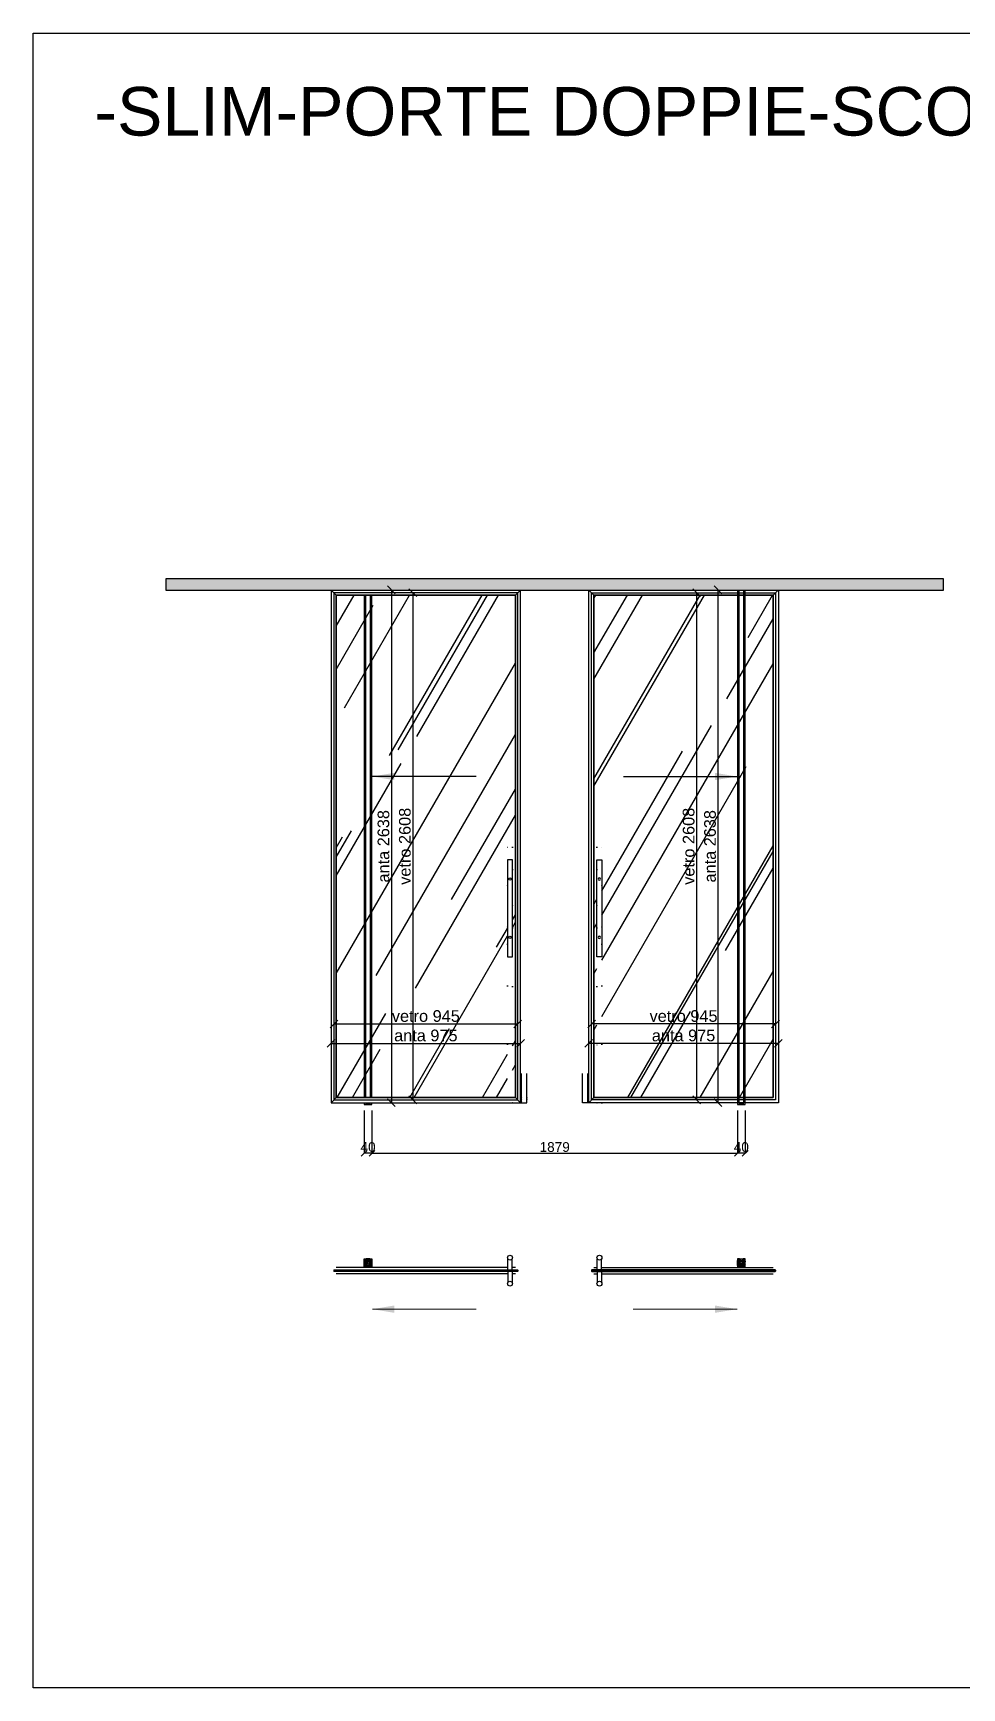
# Model space of a CAD drawing. Header units: millimetres. Extents: x 5608 to 6549, y 7037 to 7888.
# Drawn here: x 5608 to 6085, y 7037 to 7888 of the extents above; entities that cross this region are included whole.
import ezdxf

# ---------------------------------------------------------------- set-up
doc = ezdxf.new("R2010")
doc.units = ezdxf.units.MM
doc.header["$LTSCALE"] = 2
doc.linetypes.add('ACAD_ISO07W100', pattern=[3, 0, -3])
doc.layers.add('CASSA', color=1, linetype='Continuous')
doc.layers.add('QUOTE', color=6, linetype='Continuous')
doc.layers.add('NO STAMPA', color=161, linetype='Continuous', plot=False)
doc.layers.add('Z_NASCOSTA', color=190, linetype='Continuous', plot=False)
doc.layers.add('QUOTE TECNICHE', color=112, linetype='Continuous', lineweight=5)
doc.layers.add('TRATTEGGIO BIANCO', color=7, linetype='Continuous', true_color=0xffffff)
doc.styles.get("Standard").update_dxf_attribs({"font": 'arial.ttf'})
doc.dimstyles.new('CARLO', dxfattribs={"dimtxt": 5, "dimasz": 3, "dimexe": 0, "dimexo": 3, "dimtad": 1, "dimdec": 0, "dimlfac": 10, "dimtxsty": 'Standard', "dimblk": 'OBLIQUE', "dimcen": 2.5, "dimclrd": 6, "dimclre": 6, "dimclrt": 6, "dimadec": 0, "dimazin": 0, "dimtfac": 1, "dimtdec": 0, "dimtix": 1, "dimtofl": 0, "dimtmove": 1, "dimatfit": 3, "dimldrblk": 'OBLIQUE', "dimfxl": 1, "dimlwe": -1, "dimarcsym": 0})
doc.dimstyles.new('CARLO - LINEE TECNICHE$0', dxfattribs={"dimtxt": 3, "dimasz": 3, "dimexe": 1, "dimexo": 1, "dimgap": 1, "dimtad": 1, "dimtoh": 1, "dimdec": 0, "dimlfac": 10, "dimdsep": 46, "dimtxsty": 'Standard', "dimblk": 'OBLIQUE', "dimcen": 1.5, "dimclrd": 256, "dimclre": 256, "dimclrt": 2, "dimadec": 0, "dimazin": 0, "dimtfac": 1, "dimtdec": 0, "dimtmove": 1, "dimatfit": 3, "dimldrblk": 'OBLIQUE', "dimfxl": 1, "dimtvp": 1, "dimtolj": 1, "dimarcsym": 0})
pattern_1 = [(60, (-15.7, -36.987), (11.2916, 116.0776), [723.9, -96.52, 241.3, -48.26]), (60, (-4.506, 30.665), (-79.717, -9.701), [144.78, -15.926, 289.56, -36.195]), (60, (-39.162, 4.42), (97.4738, 233.498), [386.08, -67.564, 193.04, -48.26])]

# ---------------------------------------------------------------- blocks, each defined once
blk = doc.blocks.new('Guarnizione Schlegel QL 48800')
at = {"color": 8}
for p, q in [((-0.04, 0.1), (-0.05, 0.1)), ((0.2, 0.09), (0.2, 0.08))]:
    blk.add_line(p, q, dxfattribs=at)
blk.add_lwpolyline([(-0.05, 0.1), (-0.05, 0.15, 0.131652), (-0.05, 0.16), (-0.09, 0.23, 0.267949), (-0.12, 0.24), (-0.37, 0.24, -0.330082), (-0.44, 0.33), (-0.44, 0.35, -0.242084), (-0.27, 0.68), (0.2, 1.02, -0.840847), (0.31, 0.88), (-0.19, 0.54, 0.252571), (-0.21, 0.49), (-0.21, 0.49, 0.376647), (-0.15, 0.44), (0, 0.44, -0.414214), (0.1, 0.34), (0.1, 0.24, -0.131652), (0.09, 0.23), (0.05, 0.16, 0.131652), (0.05, 0.15), (0.05, 0.1, 0.414214), (0.06, 0.09), (0.2, 0.09)], format="xyb", dxfattribs=at)
blk.add_lwpolyline([(0.2, 0), (-0.2, 0, -1), (-0.2, 0.08), (-0.06, 0.08, 0.414214), (-0.04, 0.1), (-0.04, 0.2, 0.414214), (-0.14, 0.3), (-0.3, 0.3, -1), (-0.3, 0.38), (-0.14, 0.38, -0.414214), (0.04, 0.2), (0.04, 0.1, 0.414214), (0.06, 0.08), (0.2, 0.08, -1)], format="xyb", close=True, dxfattribs=at)
blk = doc.blocks.new('PROFILO 40x40 4 VIE')
at = {"color": 1}
for p, q in [((0, 2.95), (0, 4)), ((0, 4), (1.05, 4)), ((0, 0), (0, 1.05)), ((1.05, 0), (0, 0)), ((2.95, 4), (4, 4)), ((4, 0), (2.95, 0)), ((4, 4), (4, 2.95)), ((4, 1.05), (4, 0))]:
    blk.add_line(p, q, dxfattribs=at)
at = {"color": 8}
for p, q in [((0.11, 2.95), (0, 2.95)), ((0, 1.05), (0.11, 1.05)), ((0.12, 3.3), (0.12, 3.1)), ((0.22, 3.01), (0.12, 2.95)), ((0.12, 1.05), (0.22, 0.99)), ((0.12, 0.9), (0.12, 0.7)), ((0.15, 3.07), (0.21, 3.07)), ((0.21, 0.93), (0.15, 0.93)), ((0.24, 3.05), (0.24, 3.02)), ((0.24, 0.98), (0.24, 0.95)), ((0.57, 3.27), (0.4, 3.27)), ((0.4, 0.73), (0.57, 0.73)), ((0.5, 3.02), (0.5, 3.05)), ((0.5, 0.95), (0.5, 0.98)), ((0.62, 2.95), (0.52, 3.01)), ((0.52, 0.99), (0.62, 1.05)), ((0.56, 3.7), (0.53, 3.7)), ((0.53, 3.5), (0.68, 3.5)), ((0.52, 3.07), (0.59, 3.07)), ((0.59, 0.93), (0.52, 0.93)), ((0.68, 0.5), (0.53, 0.5)), ((0.53, 0.3), (0.56, 0.3)), ((0.9, 3.88), (0.62, 3.88)), ((0.62, 3.1), (0.62, 3.22)), ((0.62, 0.78), (0.62, 0.9)), ((0.62, 0.12), (0.9, 0.12)), ((0.71, 2.95), (0.63, 2.95)), ((0.63, 1.05), (0.71, 1.05)), ((0.73, 3.45), (0.73, 3.43)), ((0.73, 0.57), (0.73, 0.55)), ((0.74, 3.01), (0.74, 2.98)), ((0.74, 1.02), (0.74, 0.99)), ((0.78, 3.38), (0.9, 3.38)), ((0.9, 0.62), (0.78, 0.62)), ((0.92, 2.95), (0.83, 3.05)), ((0.83, 0.95), (0.92, 1.05)), ((0.93, 3.78), (0.93, 3.85)), ((0.93, 3.41), (0.93, 3.47)), ((0.93, 0.52), (0.93, 0.59)), ((0.93, 0.15), (0.93, 0.21)), ((0.98, 3.76), (0.95, 3.76)), ((0.95, 3.5), (0.98, 3.5)), ((0.95, 3.17), (1.05, 3.08)), ((0.95, 2.71), (0.95, 2.88)), ((0.95, 1.12), (0.95, 1.29)), ((1.05, 0.92), (0.95, 0.83)), ((0.98, 0.5), (0.95, 0.5)), ((0.95, 0.24), (0.98, 0.24)), ((1.05, 3.88), (0.99, 3.78)), ((0.99, 3.48), (1.05, 3.38)), ((1.02, 3.26), (0.99, 3.26)), ((0.99, 0.74), (1.02, 0.74)), ((1.05, 0.62), (0.99, 0.52)), ((0.99, 0.22), (1.05, 0.12)), ((1.05, 4), (1.05, 3.89)), ((1.05, 3.37), (1.05, 3.29)), ((1.05, 0.71), (1.05, 0.63)), ((1.05, 0.11), (1.05, 0)), ((1.12, 3.05), (1.29, 3.05)), ((1.29, 0.95), (1.12, 0.95)), ((1.29, 2.58), (1.14, 2.74)), ((1.14, 1.26), (1.29, 1.42)), ((1.26, 2.86), (1.42, 2.71)), ((1.42, 1.29), (1.26, 1.14)), ((1.3, 1.44), (1.3, 2.56)), ((1.44, 2.7), (2.56, 2.7)), ((2.56, 1.3), (1.44, 1.3)), ((1.47, 2.5), (1.47, 1.5)), ((2.5, 2.53), (1.5, 2.53)), ((1.5, 1.47), (2.5, 1.47)), ((2.53, 1.5), (2.53, 2.5)), ((2.58, 2.71), (2.74, 2.86)), ((2.74, 1.14), (2.58, 1.29)), ((2.7, 2.56), (2.7, 1.44)), ((2.71, 3.05), (2.88, 3.05)), ((2.86, 2.74), (2.71, 2.58)), ((2.71, 1.42), (2.86, 1.26)), ((2.88, 0.95), (2.71, 0.95)), ((2.95, 3.89), (2.95, 4)), ((3.01, 3.78), (2.95, 3.88)), ((2.95, 3.38), (3.01, 3.48)), ((2.95, 3.29), (2.95, 3.37)), ((2.95, 3.08), (3.05, 3.17)), ((3.05, 0.83), (2.95, 0.92)), ((2.95, 0.63), (2.95, 0.71)), ((3.01, 0.52), (2.95, 0.62)), ((2.95, 0.12), (3.01, 0.22)), ((2.95, 0), (2.95, 0.11)), ((3.01, 3.26), (2.98, 3.26)), ((2.98, 0.74), (3.01, 0.74)), ((3.05, 3.76), (3.02, 3.76)), ((3.02, 3.5), (3.05, 3.5)), ((3.05, 0.5), (3.02, 0.5)), ((3.02, 0.24), (3.05, 0.24)), ((3.05, 2.88), (3.05, 2.71)), ((3.05, 1.29), (3.05, 1.12)), ((3.07, 3.85), (3.07, 3.78)), ((3.07, 3.47), (3.07, 3.41)), ((3.07, 0.59), (3.07, 0.52)), ((3.07, 0.21), (3.07, 0.15)), ((3.17, 3.05), (3.08, 2.95)), ((3.08, 1.05), (3.17, 0.95)), ((3.38, 3.88), (3.1, 3.88)), ((3.1, 3.38), (3.22, 3.38)), ((3.22, 0.62), (3.1, 0.62)), ((3.1, 0.12), (3.38, 0.12)), ((3.26, 2.98), (3.26, 3.01)), ((3.26, 0.99), (3.26, 1.02)), ((3.27, 3.43), (3.27, 3.45)), ((3.27, 0.55), (3.27, 0.57)), ((3.37, 2.95), (3.29, 2.95)), ((3.29, 1.05), (3.37, 1.05)), ((3.32, 3.5), (3.47, 3.5)), ((3.47, 0.5), (3.32, 0.5)), ((3.38, 3.22), (3.38, 3.1)), ((3.48, 3.01), (3.38, 2.95)), ((3.38, 1.05), (3.48, 0.99)), ((3.38, 0.9), (3.38, 0.78)), ((3.41, 3.07), (3.47, 3.07)), ((3.47, 0.93), (3.41, 0.93)), ((3.6, 3.27), (3.43, 3.27)), ((3.43, 0.73), (3.6, 0.73)), ((3.47, 3.7), (3.44, 3.7)), ((3.44, 0.3), (3.47, 0.3)), ((3.5, 3.05), (3.5, 3.02)), ((3.5, 0.98), (3.5, 0.95)), ((3.76, 3.02), (3.76, 3.05)), ((3.76, 0.95), (3.76, 0.98)), ((3.88, 2.95), (3.78, 3.01)), ((3.78, 0.99), (3.88, 1.05)), ((3.78, 3.07), (3.85, 3.07)), ((3.85, 0.93), (3.78, 0.93)), ((3.88, 3.1), (3.88, 3.3)), ((3.88, 0.7), (3.88, 0.9)), ((4, 2.95), (3.89, 2.95)), ((3.89, 1.05), (4, 1.05))]:
    blk.add_line(p, q, dxfattribs=at)
at = {"color": 4}
for p, q in [((0, 1.05), (0, 2.95)), ((2.95, 4), (1.05, 4)), ((1.05, 0), (2.95, 0)), ((4, 2.95), (4, 1.05))]:
    blk.add_line(p, q, dxfattribs=at)
at = {"color": 8}
for centre, radius, start, end in [((0.11, 2.97), 0.02, 270, 298.70595), ((0.11, 1.03), 0.02, 61.29405, 90), ((0.17, 3.3), 0.05, 52.75222, 180), ((0.15, 3.1), 0.03, 180, 270), ((0.15, 0.9), 0.03, 90, 180), ((0.17, 0.7), 0.05, 180, 307.24778), ((0.4, 3.6), 0.33, 232.75222, 270), ((0.4, 0.4), 0.33, 90, 127.24778), ((0.21, 3.05), 0.02, 360, 90), ((0.21, 3.02), 0.02, 298.70595, 360), ((0.21, 0.98), 0.02, 0, 61.29405), ((0.21, 0.95), 0.02, 270, 0), ((0.4, 3.6), 0.15, 48.59038, 311.40962), ((0.4, 0.4), 0.15, 48.59038, 311.40962), ((0.53, 3.75), 0.05, 228.59038, 270), ((0.53, 3.45), 0.05, 90, 131.40962), ((0.53, 0.55), 0.05, 228.59038, 270), ((0.53, 0.25), 0.05, 90, 131.40962), ((0.52, 3.05), 0.02, 90, 180), ((0.52, 3.02), 0.02, 180, 241.29405), ((0.52, 0.98), 0.02, 118.70595, 180), ((0.52, 0.95), 0.02, 180, 270), ((0.56, 3.75), 0.05, 270, 42.98589), ((0.56, 0.25), 0.05, 317.01411, 90), ((0.62, 3.83), 0.05, 90, 225.95137), ((0.57, 3.22), 0.05, 0, 90), ((0.57, 0.78), 0.05, 270, 0), ((0.62, 0.17), 0.05, 134.04863, 270), ((0.4, 3.6), 0.27, 42.98589, 45.95137), ((0.59, 3.1), 0.03, 270, 0), ((0.59, 0.9), 0.03, 360, 90), ((0.4, 0.4), 0.27, 314.04863, 317.01411), ((0.63, 2.97), 0.02, 241.29405, 270), ((0.63, 1.03), 0.02, 90, 118.70595), ((0.68, 3.45), 0.05, 0, 90), ((0.68, 0.55), 0.05, 270, 0), ((0.71, 2.98), 0.03, 270, 360), ((0.71, 1.02), 0.03, 0, 90), ((0.78, 3.43), 0.05, 180, 270), ((0.78, 0.57), 0.05, 90, 180), ((0.79, 3.01), 0.05, 45, 180), ((0.79, 0.99), 0.05, 180, 315), ((0.9, 3.85), 0.03, 0, 90), ((0.9, 3.41), 0.03, 270, 0), ((0.9, 0.59), 0.03, 0, 90), ((0.9, 0.15), 0.03, 270, 0), ((0.85, 2.88), 0.1, 359.99996, 45), ((0.85, 1.12), 0.1, 315, 0.00004), ((0.95, 3.78), 0.02, 180, 270), ((0.95, 3.47), 0.02, 90, 180), ((0.95, 0.52), 0.02, 180, 270), ((0.95, 0.21), 0.02, 90, 180), ((0.99, 3.21), 0.05, 90, 225), ((0.99, 0.79), 0.05, 135, 270), ((1, 2.71), 0.05, 179.9697, 355.58787), ((1, 1.29), 0.05, 4.41213, 180.0303), ((0.98, 3.78), 0.02, 270, 331.29405), ((0.98, 3.47), 0.02, 28.70595, 90), ((0.98, 0.52), 0.02, 270, 331.29405), ((0.98, 0.21), 0.02, 28.70595, 90), ((1.02, 3.29), 0.03, 270, 0), ((1.02, 0.71), 0.03, 0, 90), ((1.03, 3.89), 0.02, 331.29405, 0), ((1.03, 3.37), 0.02, 360, 28.70595), ((1.12, 3.15), 0.1, 225, 270.00004), ((1.1, 2.7), 0.05, 45, 175.58787), ((1.1, 1.3), 0.05, 184.41213, 315), ((1.12, 0.85), 0.1, 89.99996, 135), ((1.03, 0.63), 0.02, 331.29405, 0), ((1.03, 0.11), 0.02, 360, 28.70595), ((1.3, 2.9), 0.05, 94.41213, 225), ((1.3, 1.1), 0.05, 135, 265.58787), ((1.29, 3), 0.05, 274.41213, 90.0303), ((1.27, 2.56), 0.03, 0, 45), ((1.27, 1.44), 0.03, 315, 360), ((1.29, 1), 0.05, 269.9697, 85.58787), ((1.44, 2.73), 0.03, 225, 270), ((1.44, 1.27), 0.03, 90, 135), ((1.5, 2.5), 0.03, 90, 180), ((1.5, 1.5), 0.03, 180, 270), ((2.5, 2.5), 0.03, 0, 90), ((2.5, 1.5), 0.03, 270, 360), ((2.56, 2.73), 0.03, 270, 315), ((2.56, 1.27), 0.03, 45, 90), ((2.71, 3), 0.05, 89.9697, 265.58787), ((2.71, 1), 0.05, 94.41213, 270.0303), ((2.73, 2.56), 0.03, 135, 180), ((2.73, 1.44), 0.03, 180, 225), ((2.7, 2.9), 0.05, 315, 85.58787), ((2.7, 1.1), 0.05, 274.41213, 45), ((2.9, 2.7), 0.05, 4.41213, 135), ((2.9, 1.3), 0.05, 225, 355.58787), ((2.88, 3.15), 0.1, 269.99996, 315), ((2.88, 0.85), 0.1, 45, 90.00004), ((2.97, 3.89), 0.02, 180, 208.70595), ((2.97, 3.37), 0.02, 151.29405, 180), ((2.98, 3.29), 0.03, 180, 270), ((3, 2.71), 0.05, 184.41213, 0.0303), ((3, 1.29), 0.05, 359.9697, 175.58787), ((2.98, 0.71), 0.03, 90, 180), ((2.97, 0.63), 0.02, 180, 208.70595), ((2.97, 0.11), 0.02, 151.29405, 180), ((3.02, 3.78), 0.02, 208.70595, 270), ((3.02, 3.47), 0.02, 90, 151.29405), ((3.01, 3.21), 0.05, 315, 90), ((3.01, 0.79), 0.05, 270, 45), ((3.02, 0.52), 0.02, 208.70595, 270), ((3.02, 0.21), 0.02, 90, 151.29405), ((3.05, 3.78), 0.02, 270, 0), ((3.05, 3.47), 0.02, 360, 90), ((3.15, 2.88), 0.1, 135, 180.00004), ((3.15, 1.12), 0.1, 179.99996, 225), ((3.05, 0.52), 0.02, 270, 0), ((3.05, 0.21), 0.02, 0, 90), ((3.1, 3.85), 0.03, 90, 180), ((3.1, 3.41), 0.03, 180, 270), ((3.1, 0.59), 0.03, 90, 180), ((3.1, 0.15), 0.03, 180, 270), ((3.21, 3.01), 0.05, 360, 135), ((3.21, 0.99), 0.05, 225, 0), ((3.22, 3.43), 0.05, 270, 0), ((3.22, 0.57), 0.05, 0, 90), ((3.29, 2.98), 0.03, 180, 270), ((3.29, 1.02), 0.03, 90, 180), ((3.32, 3.45), 0.05, 90, 180), ((3.32, 0.55), 0.05, 180, 270), ((3.37, 2.97), 0.02, 270, 298.70595), ((3.37, 1.03), 0.02, 61.29405, 90), ((3.38, 3.83), 0.05, 314.04863, 90), ((3.43, 3.22), 0.05, 90, 180), ((3.41, 3.1), 0.03, 180, 270), ((3.41, 0.9), 0.03, 90, 180), ((3.43, 0.78), 0.05, 180, 270), ((3.38, 0.17), 0.05, 270, 45.95137), ((3.44, 3.75), 0.05, 137.01411, 270), ((3.44, 0.25), 0.05, 90, 222.98589), ((3.6, 3.6), 0.27, 134.04863, 137.01411), ((3.6, 0.4), 0.27, 222.98589, 225.95137), ((3.47, 3.75), 0.05, 270, 311.40962), ((3.47, 3.45), 0.05, 48.59038, 90), ((3.47, 0.55), 0.05, 270, 311.40962), ((3.47, 0.25), 0.05, 48.59038, 90), ((3.47, 3.05), 0.02, 360, 90), ((3.47, 3.02), 0.02, 298.70595, 0), ((3.47, 0.98), 0.02, 360, 61.29405), ((3.47, 0.95), 0.02, 270, 0), ((3.6, 3.6), 0.15, 228.59038, 131.40962), ((3.6, 0.4), 0.15, 228.59038, 131.40962), ((3.6, 3.6), 0.33, 270, 307.24778), ((3.6, 0.4), 0.33, 52.75222, 90), ((3.78, 3.05), 0.02, 90, 180), ((3.78, 3.02), 0.02, 180, 241.29405), ((3.78, 0.98), 0.02, 118.70595, 180), ((3.78, 0.95), 0.02, 180, 270), ((3.83, 3.3), 0.05, 0, 127.24778), ((3.83, 0.7), 0.05, 232.75222, 0), ((3.85, 3.1), 0.03, 270, 360), ((3.85, 0.9), 0.03, 0, 90), ((3.89, 2.97), 0.02, 241.29405, 270), ((3.89, 1.03), 0.02, 90, 118.70595)]:
    blk.add_arc(centre, radius, start, end, dxfattribs=at)
at = {"layer": 'NO STAMPA'}
for points in [[(0.7, 1.05), (0.7, 2.95)], [(2.95, 3.3), (1.05, 3.3)], [(1.05, 0.7), (2.95, 0.7)], [(3.3, 2.95), (3.3, 1.05)]]:
    blk.add_lwpolyline(points, dxfattribs=at)
blk = doc.blocks.new('PROFILO COPERTINA 40X40 4 VIE')
at = {"color": 1}
blk.add_lwpolyline([(-0.58, 0.15), (0.58, 0.15), (0.58, 1.09, 0.198912), (0.57, 1.11), (0.47, 1.21, -1), (0.53, 1.27), (0.68, 1.12, -0.580404), (0.66, 1.05), (0.66, 0.15), (0.9, 0.15, -0.414213), (0.92, 0.13), (0.92, 0), (-0.93, 0), (-0.93, 0.13, -0.414213), (-0.9, 0.15), (-0.66, 0.15), (-0.66, 1.05, -0.580404), (-0.68, 1.12), (-0.53, 1.27, -1), (-0.47, 1.21), (-0.57, 1.11, 0.198912), (-0.58, 1.09)], format="xyb", close=True, dxfattribs=at)
blk = doc.blocks.new('Porta Scor. Slim Vetro Doppia 1')
at = {"color": 6}
for p, q in [((73.85, -1.6), (73.85, 4.11)), ((76.05, -1.6), (76.05, 4.11)), ((119.85, -1.6), (119.85, 4.11)), ((122.05, -1.6), (122.05, 4.11)), ((73.85, -0.4), (-14.35, -0.4)), ((73.85, -3.6), (-14.35, -3.6)), ((73.85, -2.4), (73.85, -8.11)), ((77.75, -0.4), (76.05, -0.4)), ((76.05, -2.4), (76.05, -8.11)), ((77.75, -3.6), (76.05, -3.6)), ((118.15, -0.4), (119.85, -0.4)), ((118.15, -3.6), (119.85, -3.6)), ((119.85, -2.4), (119.85, -8.11)), ((122.05, -0.4), (210.25, -0.4)), ((122.05, -2.4), (122.05, -8.11)), ((122.05, -3.6), (210.25, -3.6))]:
    blk.add_line(p, q, dxfattribs=at)
at = {"color": 5}
for p, q in [((-15.55, -1.7), (78.95, -1.7)), ((-15.55, -2.3), (78.95, -2.3)), ((-15.45, -1.6), (78.85, -1.6)), ((78.85, -2.4), (-15.45, -2.4)), ((211.45, -1.7), (116.95, -1.7)), ((211.45, -2.3), (116.95, -2.3)), ((211.35, -1.6), (117.05, -1.6)), ((117.05, -2.4), (211.35, -2.4))]:
    blk.add_line(p, q, dxfattribs=at)
for points in [[(-15.45, -1.6), (-15.55, -1.7), (-15.55, -2.3), (-15.45, -2.4), (-15.45, -1.6)], [(78.85, -1.6), (78.95, -1.7), (78.95, -2.3), (78.85, -2.4), (78.85, -1.6)], [(117.05, -1.6), (116.95, -1.7), (116.95, -2.3), (117.05, -2.4), (117.05, -1.6)], [(211.35, -1.6), (211.45, -1.7), (211.45, -2.3), (211.35, -2.4), (211.35, -1.6)]]:
    blk.add_lwpolyline(points, dxfattribs=at)
at = {"color": 6}
for centre in [(74.95, 4.7), (120.95, 4.7), (74.95, -8.7), (120.95, -8.7)]:
    blk.add_circle(centre, 1.25, dxfattribs=at)
at = {"layer": 'QUOTE TECNICHE', "ltscale": 0.8}
for p, q in [((4.2, -21.81), (57.6, -21.81)), ((191.7, -21.81), (138.3, -21.81))]:
    blk.add_line(p, q, dxfattribs=at)
for points in [[(15.45, -23.69), (15.45, -19.94), (4.2, -21.81)], [(180.45, -23.69), (180.45, -19.94), (191.7, -21.81)]]:
    blk.add_solid(points, dxfattribs=at)
at = {"xscale": -1, "rotation": 180}
blk.add_blockref('Guarnizione Schlegel QL 48800', (0.37, 3.17), dxfattribs=at)
blk.add_blockref('Guarnizione Schlegel QL 48800', (0.37, 0.83))
at = {"color": 1}
for name, p in [('PROFILO 40x40 4 VIE', (0, 0)), ('PROFILO COPERTINA 40X40 4 VIE', (2, 0))]:
    blk.add_blockref(name, p, dxfattribs=at)
at = {"color": 1, "xscale": -1}
for p, rotation in [((2, 4), 180), ((4, 2), 89.99999999997371)]:
    blk.add_blockref('PROFILO COPERTINA 40X40 4 VIE', p, dxfattribs=dict(at, rotation=rotation))
for name, p in [('PROFILO 40x40 4 VIE', (195.9, 0)), ('PROFILO COPERTINA 40X40 4 VIE', (193.9, 0))]:
    blk.add_blockref(name, p, dxfattribs=at)
at = {"color": 1}
for p, rotation in [((191.9, 2), 270.0000000000263), ((193.9, 4), 180)]:
    blk.add_blockref('PROFILO COPERTINA 40X40 4 VIE', p, dxfattribs=dict(at, rotation=rotation))
at = {"rotation": 180}
blk.add_blockref('Guarnizione Schlegel QL 48800', (195.53, 3.17), dxfattribs=at)
at = {"xscale": -1}
blk.add_blockref('Guarnizione Schlegel QL 48800', (195.53, 0.83), dxfattribs=at)
blk = doc.blocks.new('_Oblique')
at = {"color": 0, "linetype": 'ByBlock', "lineweight": -2}
blk.add_line((-0.5, -0.5), (0.5, 0.5), dxfattribs=at)
blk = doc.blocks.new('*D2661')
at = {"layer": 'Defpoints', "color": 0, "ltscale": 0.8, "transparency": 16777216}
for p in [(-15.55, 71.42), (78.95, 71.42), (78.95, 41.5)]:
    blk.add_point(p, dxfattribs=at)
at = {"layer": 'QUOTE', "color": 5, "lineweight": -2, "ltscale": 0.8, "transparency": 16777216}
blk.add_line((-15.55, 41.5), (78.95, 41.5), dxfattribs=at)
at = {"layer": 'QUOTE', "color": 5, "lineweight": -2, "ltscale": 0.8, "transparency": 16777216, "xscale": 4, "yscale": 4, "zscale": 4, "rotation": 180}
blk.add_blockref('_Oblique', (-15.55, 41.5), dxfattribs=at)
at = {"layer": 'QUOTE', "color": 5, "lineweight": -2, "ltscale": 0.8, "transparency": 16777216, "xscale": 4, "yscale": 4, "zscale": 4}
blk.add_blockref('_Oblique', (78.95, 41.5), dxfattribs=at)
at = {"layer": 'QUOTE', "color": 5, "ltscale": 0.8, "transparency": 16777216, "insert": (31.7, 45.56), "char_height": 6, "attachment_point": 5}
blk.add_mtext('vetro 945', dxfattribs=at)
blk = doc.blocks.new('*D2662')
at = {"layer": 'Defpoints', "color": 0, "ltscale": 0.8, "transparency": 16777216}
for p in [(50.5, 263.3), (2.5, 2.5), (25, 2.5)]:
    blk.add_point(p, dxfattribs=at)
at = {"layer": 'QUOTE', "color": 5, "lineweight": -2, "ltscale": 0.8, "transparency": 16777216}
blk.add_line((25, 263.3), (25, 2.5), dxfattribs=at)
at = {"layer": 'QUOTE', "color": 5, "lineweight": -2, "ltscale": 0.8, "transparency": 16777216, "xscale": 4, "yscale": 4, "zscale": 4}
for p, rotation in [((25, 263.3), 90), ((25, 2.5), 270)]:
    blk.add_blockref('_Oblique', p, dxfattribs=dict(at, rotation=rotation))
at = {"layer": 'QUOTE', "color": 5, "ltscale": 0.8, "transparency": 16777216, "insert": (20.94, 132.9), "char_height": 6, "attachment_point": 5, "rotation": 90}
blk.add_mtext('vetro 2608', dxfattribs=at)
blk = doc.blocks.new('*D2640')
at = {"layer": 'Defpoints', "color": 0, "ltscale": 0.8, "transparency": 16777216}
for p in [(34.25, 264.8), (4, 1), (14, 1)]:
    blk.add_point(p, dxfattribs=at)
at = {"layer": 'QUOTE TECNICHE', "lineweight": -2, "ltscale": 0.8, "transparency": 16777216}
blk.add_line((14, 264.8), (14, 1), dxfattribs=at)
at = {"layer": 'QUOTE TECNICHE', "lineweight": -2, "ltscale": 0.8, "transparency": 16777216, "xscale": 4, "yscale": 4, "zscale": 4}
for p, rotation in [((14, 264.8), 90), ((14, 1), 270)]:
    blk.add_blockref('_Oblique', p, dxfattribs=dict(at, rotation=rotation))
at = {"layer": 'QUOTE TECNICHE', "ltscale": 0.8, "transparency": 16777216, "insert": (9.93, 132.9), "char_height": 6, "attachment_point": 5, "rotation": 90}
blk.add_mtext('anta 2638', dxfattribs=at)
blk = doc.blocks.new('*D2641')
at = {"layer": 'Defpoints', "color": 0, "ltscale": 0.8, "transparency": 16777216}
for p in [(-17.05, 61.42), (80.45, 61.42), (80.45, 31.5)]:
    blk.add_point(p, dxfattribs=at)
at = {"layer": 'QUOTE TECNICHE', "lineweight": -2, "ltscale": 0.8, "transparency": 16777216}
blk.add_line((-17.05, 31.5), (80.45, 31.5), dxfattribs=at)
at = {"layer": 'QUOTE TECNICHE', "lineweight": -2, "ltscale": 0.8, "transparency": 16777216, "xscale": 4, "yscale": 4, "zscale": 4, "rotation": 180}
blk.add_blockref('_Oblique', (-17.05, 31.5), dxfattribs=at)
at = {"layer": 'QUOTE TECNICHE', "lineweight": -2, "ltscale": 0.8, "transparency": 16777216, "xscale": 4, "yscale": 4, "zscale": 4}
blk.add_blockref('_Oblique', (80.45, 31.5), dxfattribs=at)
at = {"layer": 'QUOTE TECNICHE', "ltscale": 0.8, "transparency": 16777216, "insert": (31.7, 35.56), "char_height": 6, "attachment_point": 5}
blk.add_mtext('anta 975', dxfattribs=at)
blk = doc.blocks.new('Maniglione 5H11')
at = {"color": 6}
blk.add_lwpolyline([(-1.25, 0), (-1.25, -50), (1.25, -50), (1.25, 0), (-1.25, 0)], dxfattribs=at)
at = {"layer": 'NO STAMPA', "ltscale": 0.1}
for centre in [(0, -10), (0, -40)]:
    blk.add_circle(centre, 0.6, dxfattribs=at)
blk = doc.blocks.new('*U1640')
at = {"layer": 'NO STAMPA', "color": 6}
blk.add_lwpolyline([(-11.5, -131.5), (5.5, -131.5), (5.5, -116.5)], dxfattribs=at)
at = {"layer": 'NO STAMPA', "color": 5}
blk.add_lwpolyline([(-9, -131.5), (6, -131.5), (6, -116.5)], dxfattribs=at)
at = {"layer": 'NO STAMPA', "color": 3}
blk.add_lwpolyline([(-6.9, -131.5), (8.65, -131.5), (8.65, -116.5)], dxfattribs=at)
blk.add_blockref('Maniglione 5H11', (0, -6.49))
at = {"layer": 'NO STAMPA', "color": 6, "insert": (5.54, -130.85), "char_height": 0.4, "attachment_point": 1, "rotation": 90}
blk.add_mtext_dynamic_manual_height_columns('anta Slim', width=3.3171, gutter_width=12.5, heights=[0], dxfattribs=at)
at = {"layer": 'NO STAMPA', "color": 1, "insert": (6.04, -130.85), "char_height": 0.4, "attachment_point": 1, "rotation": 90}
blk.add_mtext_dynamic_manual_height_columns('{\\C5;anta 10T}', width=2.9109, gutter_width=12.5, heights=[0], dxfattribs=at)
at = {"layer": 'NO STAMPA', "color": 3, "insert": (8.69, -130.85), "char_height": 0.4, "attachment_point": 1, "rotation": 90}
blk.add_mtext_dynamic_manual_height_columns('anta Glass', width=3.3171, gutter_width=12.5, heights=[0], dxfattribs=at)
blk = doc.blocks.new('*D2654')
at = {"layer": 'Defpoints', "color": 0, "ltscale": 0.8, "transparency": 16777216}
for p in [(0, 0), (4, 0), (0, -25)]:
    blk.add_point(p, dxfattribs=at)
at = {"layer": 'QUOTE', "color": 6, "ltscale": 0.8, "transparency": 16777216}
for p, q in [((0, -3), (0, -25)), ((4, -3), (4, -25))]:
    blk.add_line(p, q, dxfattribs=at)
at = {"layer": 'QUOTE', "color": 6, "lineweight": -2, "ltscale": 0.8, "transparency": 16777216}
blk.add_line((4, -25), (0, -25), dxfattribs=at)
at = {"layer": 'QUOTE', "color": 6, "lineweight": -2, "ltscale": 0.8, "transparency": 16777216, "xscale": 3, "yscale": 3, "zscale": 3, "rotation": 180}
blk.add_blockref('_Oblique', (0, -25), dxfattribs=at)
at = {"layer": 'QUOTE', "color": 6, "lineweight": -2, "ltscale": 0.8, "transparency": 16777216, "xscale": 3, "yscale": 3, "zscale": 3}
blk.add_blockref('_Oblique', (4, -25), dxfattribs=at)
at = {"layer": 'QUOTE', "color": 6, "ltscale": 0.8, "transparency": 16777216, "insert": (2, -21.82), "char_height": 5, "attachment_point": 5}
blk.add_mtext('40', dxfattribs=at)
blk = doc.blocks.new('*D2655')
at = {"layer": 'Defpoints', "color": 0, "ltscale": 0.8, "transparency": 16777216}
for p in [(4, 0), (191.9, 0), (191.9, -25)]:
    blk.add_point(p, dxfattribs=at)
at = {"layer": 'QUOTE', "color": 6, "ltscale": 0.8, "transparency": 16777216}
for p, q in [((4, -3), (4, -25)), ((191.9, -3), (191.9, -25))]:
    blk.add_line(p, q, dxfattribs=at)
at = {"layer": 'QUOTE', "color": 6, "lineweight": -2, "ltscale": 0.8, "transparency": 16777216}
blk.add_line((4, -25), (191.9, -25), dxfattribs=at)
at = {"layer": 'QUOTE', "color": 6, "lineweight": -2, "ltscale": 0.8, "transparency": 16777216, "xscale": 3, "yscale": 3, "zscale": 3, "rotation": 180}
blk.add_blockref('_Oblique', (4, -25), dxfattribs=at)
at = {"layer": 'QUOTE', "color": 6, "lineweight": -2, "ltscale": 0.8, "transparency": 16777216, "xscale": 3, "yscale": 3, "zscale": 3}
blk.add_blockref('_Oblique', (191.9, -25), dxfattribs=at)
at = {"layer": 'QUOTE', "color": 6, "ltscale": 0.8, "transparency": 16777216, "insert": (97.95, -21.82), "char_height": 5, "attachment_point": 5}
blk.add_mtext('1879', dxfattribs=at)
blk = doc.blocks.new('*D2656')
at = {"layer": 'Defpoints', "color": 0, "ltscale": 0.8, "transparency": 16777216}
for p in [(191.9, 0), (195.9, 0), (191.9, -25)]:
    blk.add_point(p, dxfattribs=at)
at = {"layer": 'QUOTE', "color": 6, "ltscale": 0.8, "transparency": 16777216}
for p, q in [((191.9, -3), (191.9, -25)), ((195.9, -3), (195.9, -25))]:
    blk.add_line(p, q, dxfattribs=at)
at = {"layer": 'QUOTE', "color": 6, "lineweight": -2, "ltscale": 0.8, "transparency": 16777216}
blk.add_line((195.9, -25), (191.9, -25), dxfattribs=at)
at = {"layer": 'QUOTE', "color": 6, "lineweight": -2, "ltscale": 0.8, "transparency": 16777216, "xscale": 3, "yscale": 3, "zscale": 3, "rotation": 180}
blk.add_blockref('_Oblique', (191.9, -25), dxfattribs=at)
at = {"layer": 'QUOTE', "color": 6, "lineweight": -2, "ltscale": 0.8, "transparency": 16777216, "xscale": 3, "yscale": 3, "zscale": 3}
blk.add_blockref('_Oblique', (195.9, -25), dxfattribs=at)
at = {"layer": 'QUOTE', "color": 6, "ltscale": 0.8, "transparency": 16777216, "insert": (193.9, -21.82), "char_height": 5, "attachment_point": 5}
blk.add_mtext('40', dxfattribs=at)
blk = doc.blocks.new('*D2657')
at = {"layer": 'Defpoints', "color": 0, "ltscale": 0.8, "transparency": 16777216}
for p in [(116.95, 71.42), (211.45, 71.42), (116.95, 41.5)]:
    blk.add_point(p, dxfattribs=at)
at = {"layer": 'QUOTE', "color": 5, "lineweight": -2, "ltscale": 0.8, "transparency": 16777216}
blk.add_line((211.45, 41.5), (116.95, 41.5), dxfattribs=at)
at = {"layer": 'QUOTE', "color": 5, "lineweight": -2, "ltscale": 0.8, "transparency": 16777216, "xscale": 4, "yscale": 4, "zscale": 4, "rotation": 180}
blk.add_blockref('_Oblique', (116.95, 41.5), dxfattribs=at)
at = {"layer": 'QUOTE', "color": 5, "lineweight": -2, "ltscale": 0.8, "transparency": 16777216, "xscale": 4, "yscale": 4, "zscale": 4}
blk.add_blockref('_Oblique', (211.45, 41.5), dxfattribs=at)
at = {"layer": 'QUOTE', "color": 5, "ltscale": 0.8, "transparency": 16777216, "insert": (164.2, 45.56), "char_height": 6, "attachment_point": 5}
blk.add_mtext('vetro 945', dxfattribs=at)
blk = doc.blocks.new('*D2658')
at = {"layer": 'Defpoints', "color": 0, "ltscale": 0.8, "transparency": 16777216}
for p in [(140.45, 263.3), (170.9, 2.5), (193.4, 2.5)]:
    blk.add_point(p, dxfattribs=at)
at = {"layer": 'QUOTE', "color": 5, "lineweight": -2, "ltscale": 0.8, "transparency": 16777216}
blk.add_line((170.9, 263.3), (170.9, 2.5), dxfattribs=at)
at = {"layer": 'QUOTE', "color": 5, "lineweight": -2, "ltscale": 0.8, "transparency": 16777216, "xscale": 4, "yscale": 4, "zscale": 4}
for p, rotation in [((170.9, 263.3), 90), ((170.9, 2.5), 270)]:
    blk.add_blockref('_Oblique', p, dxfattribs=dict(at, rotation=rotation))
at = {"layer": 'QUOTE', "color": 5, "ltscale": 0.8, "transparency": 16777216, "insert": (166.84, 132.9), "char_height": 6, "attachment_point": 5, "rotation": 90}
blk.add_mtext('vetro 2608', dxfattribs=at)
blk = doc.blocks.new('*D2659')
at = {"layer": 'Defpoints', "color": 0, "ltscale": 0.8, "transparency": 16777216}
for p in [(161.65, 264.8), (181.9, 1), (191.9, 1)]:
    blk.add_point(p, dxfattribs=at)
at = {"layer": 'QUOTE TECNICHE', "lineweight": -2, "ltscale": 0.8, "transparency": 16777216}
blk.add_line((181.9, 264.8), (181.9, 1), dxfattribs=at)
at = {"layer": 'QUOTE TECNICHE', "lineweight": -2, "ltscale": 0.8, "transparency": 16777216, "xscale": 4, "yscale": 4, "zscale": 4}
for p, rotation in [((181.9, 264.8), 90), ((181.9, 1), 270)]:
    blk.add_blockref('_Oblique', p, dxfattribs=dict(at, rotation=rotation))
at = {"layer": 'QUOTE TECNICHE', "ltscale": 0.8, "transparency": 16777216, "insert": (177.83, 132.9), "char_height": 6, "attachment_point": 5, "rotation": 90}
blk.add_mtext('anta 2638', dxfattribs=at)
blk = doc.blocks.new('*D2660')
at = {"layer": 'Defpoints', "color": 0, "ltscale": 0.8, "transparency": 16777216}
for p in [(115.45, 61.42), (212.95, 61.42), (115.45, 31.5)]:
    blk.add_point(p, dxfattribs=at)
at = {"layer": 'QUOTE TECNICHE', "lineweight": -2, "ltscale": 0.8, "transparency": 16777216}
blk.add_line((212.95, 31.5), (115.45, 31.5), dxfattribs=at)
at = {"layer": 'QUOTE TECNICHE', "lineweight": -2, "ltscale": 0.8, "transparency": 16777216, "xscale": 4, "yscale": 4, "zscale": 4, "rotation": 180}
blk.add_blockref('_Oblique', (115.45, 31.5), dxfattribs=at)
at = {"layer": 'QUOTE TECNICHE', "lineweight": -2, "ltscale": 0.8, "transparency": 16777216, "xscale": 4, "yscale": 4, "zscale": 4}
blk.add_blockref('_Oblique', (212.95, 31.5), dxfattribs=at)
at = {"layer": 'QUOTE TECNICHE', "ltscale": 0.8, "transparency": 16777216, "insert": (164.2, 35.56), "char_height": 6, "attachment_point": 5}
blk.add_mtext('anta 975', dxfattribs=at)
blk = doc.blocks.new('Porta Scor. Slim 2 - DOPPIA ANTA')
h = blk.add_hatch()
h.set_pattern_fill('AR-RROOF', color=5, scale=1.9, angle=60)
h.set_pattern_definition(pattern_1)
h.paths.add_polyline_path([(-14.35, 262.1), (77.75, 262.1), (77.75, 3.7), (-14.35, 3.7)])
h.paths.add_polyline_path([(73.7, 121), (76.2, 121), (76.2, 1), (73.7, 1)])
h = blk.add_hatch()
h.set_pattern_fill('AR-RROOF', color=5, scale=1.9, angle=60)
h.set_pattern_definition(pattern_1)
h.paths.add_polyline_path([(210.25, 262.1), (118.15, 262.1), (118.15, 3.7), (210.25, 3.7)])
h.paths.add_polyline_path([(122.2, 121), (119.7, 121), (119.7, 1), (122.2, 1)])
at = {"layer": 'TRATTEGGIO BIANCO'}
h = blk.add_hatch(color=256, dxfattribs=at)
h.dxf.hatch_style = 1
h.paths.add_polyline_path([(297.9, 270.5), (-102, 270.5), (-102, 264.7), (297.9, 264.7)])
at = {"color": 4}
for p, q in [((-16.95, 264.7), (-14.35, 262.1)), ((77.75, 262.1), (80.35, 264.7)), ((118.15, 262.1), (115.55, 264.7)), ((212.85, 264.7), (210.25, 262.1)), ((-14.35, 3.7), (-17.05, 1)), ((77.75, 3.7), (80.45, 1)), ((118.15, 3.7), (115.45, 1))]:
    blk.add_line(p, q, dxfattribs=at)
at = {"color": 6}
for p, q in [((0.7, 262.1), (0.7, 3.7)), ((3.3, 3.7), (3.3, 262.1)), ((57.6, 168.8), (4.2, 168.8)), ((133.35, 168.8), (191.7, 168.8))]:
    blk.add_line(p, q, dxfattribs=at)
at = {"color": 4}
for points in [[(-17.05, 264.7), (-17.05, 1), (80.45, 1), (80.45, 264.7)], [(212.95, 264.7), (212.95, 1), (115.45, 1), (115.45, 264.7)]]:
    blk.add_lwpolyline(points, dxfattribs=at)
for points in [[(-14.35, 3.7), (77.75, 3.7), (77.75, 262.1), (-14.35, 262.1)], [(210.25, 3.7), (118.15, 3.7), (118.15, 262.1), (210.25, 262.1)]]:
    blk.add_lwpolyline(points, close=True, dxfattribs=at)
at = {"color": 6}
blk.add_lwpolyline([(0.7, 1), (0.7, 0.7), (3.3, 0.7), (3.3, 1)], dxfattribs=at)
for points in [[(15.45, 166.92), (15.45, 170.67), (4.2, 168.8)], [(180.45, 166.92), (180.45, 170.67), (191.7, 168.8)]]:
    blk.add_solid(points, dxfattribs=at)
at = {"layer": 'CASSA', "color": 1}
for p, q in [((0, 262.1), (0, 3.7)), ((4, 3.7), (4, 262.1)), ((0, 1), (0, 0)), ((4, 0), (4, 1)), ((0, 0), (4, 0))]:
    blk.add_line(p, q, dxfattribs=at)
for points in [[(297.9, 270.5), (-102, 270.5), (-102, 264.7), (297.9, 264.7), (297.9, 270.5)], [(191.9, 264.7), (191.9, 0), (195.9, 0), (195.9, 264.7)]]:
    blk.add_lwpolyline(points, dxfattribs=at)
at = {"layer": 'CASSA', "color": 6}
blk.add_lwpolyline([(192.6, 264.7), (192.6, 0.7), (195.2, 0.7), (195.2, 264.7)], dxfattribs=at)
at = {"layer": 'NO STAMPA'}
for points in [[(-15.55, 2.5), (78.95, 2.5), (78.95, 263.3), (-15.55, 263.3)], [(-14.35, 262.1), (77.75, 262.1), (77.75, 3.7), (-14.35, 3.7)], [(211.45, 2.5), (116.95, 2.5), (116.95, 263.3), (211.45, 263.3)], [(210.25, 262.1), (118.15, 262.1), (118.15, 3.7), (210.25, 3.7)]]:
    blk.add_lwpolyline(points, close=True, dxfattribs=at)
at = {"layer": 'NO STAMPA', "linetype": 'ACAD_ISO07W100', "ltscale": 5}
for points in [[(73.7, 132.5), (76.2, 132.5), (76.2, 82.5), (73.7, 82.5), (73.7, 132.5)], [(122.2, 132.5), (119.7, 132.5), (119.7, 82.5), (122.2, 82.5), (122.2, 132.5)], [(73.7, 121), (76.2, 121), (76.2, 1), (73.7, 1)], [(122.2, 121), (119.7, 121), (119.7, 1), (122.2, 1)]]:
    blk.add_lwpolyline(points, close=True, dxfattribs=at)
blk.add_blockref('*U1640', (74.95, 132.5))
at = {"xscale": -1}
blk.add_blockref('*U1640', (120.95, 132.5), dxfattribs=at)
at = {"layer": 'QUOTE', "color": 5, "ltscale": 0.8}
for base, p1, p2, angle, picture, middle in [((25, 2.5), (50.5, 263.3), (2.5, 2.5), 270, '*D2662', (20.94, 132.9)), ((170.9, 2.5), (140.45, 263.3), (193.4, 2.5), 270, '*D2658', (166.84, 132.9)), ((116.95, 41.5), (211.45, 71.42), (116.95, 71.42), 180, '*D2657', (164.2, 45.56))]:
    dim = blk.add_linear_dim(base=base, p1=p1, p2=p2, angle=angle, text='vetro <>', dimstyle='CARLO - LINEE TECNICHE$0', override={"dimtxt": 6, "dimasz": 4, "dimexe": 0, "dimexo": 0.625, "dimdec": 0, "dimlfac": 10, "dimdsep": 44, "dimblk1": 'Oblique', "dimblk2": 'Oblique', "dimsah": 1, "dimcen": 2.5, "dimse1": 1, "dimse2": 1, "dimclrd": 5, "dimclre": 5, "dimclrt": 5, "dimtmove": 1, "dimtvp": 0, "dimtolj": 0}, dxfattribs=at)
    dim.commit()
    dim.dimension.update_dxf_attribs({"geometry": picture, "text_midpoint": middle})
dim = blk.add_linear_dim(base=(78.95, 41.5), p1=(-15.55, 71.42), p2=(78.95, 71.42), text='vetro <>', dimstyle='CARLO - LINEE TECNICHE$0', override={"dimtxt": 6, "dimasz": 4, "dimexe": 0, "dimexo": 0.625, "dimdec": 0, "dimlfac": 10, "dimdsep": 44, "dimblk1": 'Oblique', "dimblk2": 'Oblique', "dimsah": 1, "dimcen": 2.5, "dimse1": 1, "dimse2": 1, "dimclrd": 5, "dimclre": 5, "dimclrt": 5, "dimtmove": 1, "dimtvp": 0, "dimtolj": 0}, dxfattribs=at)
dim.commit()
dim.dimension.update_dxf_attribs({"geometry": '*D2661', "text_midpoint": (31.7, 45.56)})
at = {"layer": 'QUOTE', "color": 6, "ltscale": 0.8}
for base, p1, p2, picture, middle in [((0, -25), (4, 0), (0, 0), '*D2654', (2, -25)), ((191.9, -25), (195.9, 0), (191.9, 0), '*D2656', (193.9, -25))]:
    dim = blk.add_linear_dim(base=base, p1=p1, p2=p2, angle=180, dimstyle='CARLO', dxfattribs=at)
    dim.commit()
    dim.dimension.update_dxf_attribs({"geometry": picture, "text_midpoint": middle, "dimtype": 160})
dim = blk.add_linear_dim(base=(191.9, -25), p1=(4, 0), p2=(191.9, 0), dimstyle='CARLO', dxfattribs=at)
dim.commit()
dim.dimension.update_dxf_attribs({"geometry": '*D2655', "text_midpoint": (97.95, -25), "dimtype": 160})
at = {"layer": 'QUOTE TECNICHE', "ltscale": 0.8}
for base, p1, p2, angle, picture, middle in [((14, 1), (34.25, 264.8), (4, 1), 270, '*D2640', (9.93, 132.9)), ((181.9, 1), (161.65, 264.8), (191.9, 1), 270, '*D2659', (177.83, 132.9)), ((115.45, 31.5), (212.95, 61.42), (115.45, 61.42), 180, '*D2660', (164.2, 35.56))]:
    dim = blk.add_linear_dim(base=base, p1=p1, p2=p2, angle=angle, text='anta <>', dimstyle='CARLO - LINEE TECNICHE$0', override={"dimtxt": 6, "dimasz": 4, "dimexe": 0, "dimexo": 0.625, "dimdec": 0, "dimlfac": 10, "dimdsep": 44, "dimblk1": 'Oblique', "dimblk2": 'Oblique', "dimsah": 1, "dimcen": 2.5, "dimse1": 1, "dimse2": 1, "dimclrd": 256, "dimclre": 5, "dimclrt": 256, "dimtmove": 1, "dimtvp": 0, "dimtolj": 0}, dxfattribs=at)
    dim.commit()
    dim.dimension.update_dxf_attribs({"geometry": picture, "text_midpoint": middle})
dim = blk.add_linear_dim(base=(80.45, 31.5), p1=(-17.05, 61.42), p2=(80.45, 61.42), text='anta <>', dimstyle='CARLO - LINEE TECNICHE$0', override={"dimtxt": 6, "dimasz": 4, "dimexe": 0, "dimexo": 0.625, "dimdec": 0, "dimlfac": 10, "dimdsep": 44, "dimblk1": 'Oblique', "dimblk2": 'Oblique', "dimsah": 1, "dimcen": 2.5, "dimse1": 1, "dimse2": 1, "dimclrd": 256, "dimclre": 5, "dimclrt": 256, "dimtmove": 1, "dimtvp": 0, "dimtolj": 0}, dxfattribs=at)
dim.commit()
dim.dimension.update_dxf_attribs({"geometry": '*D2641', "text_midpoint": (31.7, 35.56)})

msp = doc.modelspace()

# ---------------------------------------------------------------- linework, layer by layer
at = {"layer": 'Z_NASCOSTA'}
msp.add_lwpolyline([(5607.96, 7887.69), (6548.63, 7887.69), (6548.63, 7036.51), (5607.96, 7036.51)], close=True, dxfattribs=at)

# ---------------------------------------------------------------- block references
at = {"color": 1}
msp.add_blockref('Porta Scor. Slim 2 - DOPPIA ANTA', (5778.18, 7336.51), dxfattribs=at)
msp.add_blockref('Porta Scor. Slim Vetro Doppia 1', (5778.18, 7253.13))

# ---------------------------------------------------------------- texts
at = {"color": 2, "insert": (5639.48, 7859.97), "char_height": 25, "attachment_point": 1}
msp.add_mtext_dynamic_manual_height_columns('-SLIM-PORTE DOPPIE-SCORREVOLI-', width=1550.0454, gutter_width=12.5, heights=[0], dxfattribs=at)

doc.saveas('drawing.dxf')
